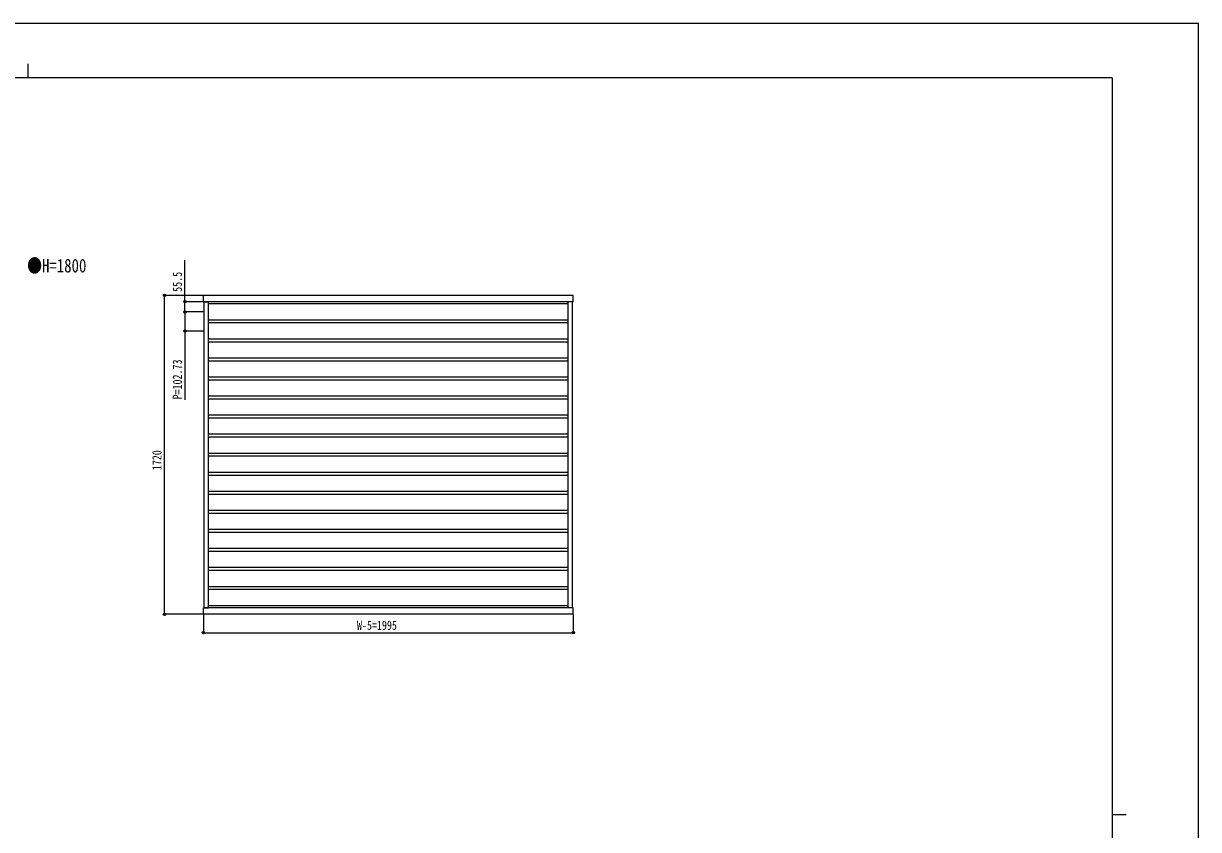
# Model space of a CAD drawing. Units: millimetres, scale not verified. Extents: x -6308 to 6308, y -4455 to 4455.
# Drawn here: x -32 to 6308, y 107 to 4455 of the extents above; entities that cross this region are included whole.
import ezdxf
from ezdxf.enums import TextEntityAlignment as Align

# ---------------------------------------------------------------- set-up
doc = ezdxf.new("R2010")
doc.units = ezdxf.units.MM
doc.header["$LTSCALE"] = 15
for name, color, linetype in [('0-1_USER1', 3, 'Continuous'), ('0-3_YKK_A1', 4, 'Continuous'), ('0-4_YKK_D', 6, 'Continuous'), ('0-5_YKK_ZWAK', 7, 'Continuous')]:
    doc.layers.add(name, color=color, linetype=linetype)
doc.styles.add('ＭＳ ゴシック', font='')
doc.styles.get('ＭＳ ゴシック').set_extended_font_data('MS Gothic')

msp = doc.modelspace()

# ---------------------------------------------------------------- linework, layer by layer
at = {"layer": '0-3_YKK_A1'}
for p, q in [((2934.09, 2988.25), (939.09, 2988.25)), ((939.09, 2954.25), (939.09, 2988.25)), ((2934.09, 2954.25), (2934.09, 2988.25)), ((2934.09, 2954.25), (939.09, 2954.25)), ((942.59, 1302.75), (942.59, 2953.75)), ((942.59, 2953.75), (966.09, 2953.75)), ((944.09, 2954.25), (944.09, 2953.75)), ((945.09, 2953.75), (945.09, 2954.25)), ((950.49, 2953.75), (950.49, 2954.25)), ((951.89, 2953.75), (951.89, 2954.25)), ((961.99, 2953.75), (961.99, 2954.25)), ((963.99, 2953.75), (963.99, 2954.25)), ((966.09, 1302.25), (966.09, 2954.25)), ((2907.09, 2942.25), (966.09, 2942.25)), ((2907.09, 1302.25), (2907.09, 2954.25)), ((2930.59, 2953.75), (2907.09, 2953.75)), ((2909.19, 2953.75), (2909.19, 2954.25)), ((2911.19, 2953.75), (2911.19, 2954.25)), ((2921.29, 2953.75), (2921.29, 2954.25)), ((2922.69, 2953.75), (2922.69, 2954.25)), ((2928.09, 2953.75), (2928.09, 2954.25)), ((2929.09, 2954.25), (2929.09, 2953.75)), ((2930.59, 1302.75), (2930.59, 2953.75)), ((2907.09, 2855.25), (966.09, 2855.25)), ((2907.09, 2839.52), (966.09, 2839.52)), ((2907.09, 2752.52), (966.09, 2752.52)), ((2907.09, 2736.79), (966.09, 2736.79)), ((2907.09, 2649.79), (966.09, 2649.79)), ((2907.09, 2634.06), (966.09, 2634.06)), ((2907.09, 2547.06), (966.09, 2547.06)), ((2907.09, 2531.33), (966.09, 2531.33)), ((2907.09, 2444.33), (966.09, 2444.33)), ((2907.09, 2428.6), (966.09, 2428.6)), ((2907.09, 2341.6), (966.09, 2341.6)), ((2907.09, 2325.87), (966.09, 2325.87)), ((2907.09, 2238.87), (966.09, 2238.87)), ((2907.09, 2223.14), (966.09, 2223.14)), ((2907.09, 2136.14), (966.09, 2136.14)), ((2907.09, 2120.36), (966.09, 2120.36)), ((2907.09, 2033.36), (966.09, 2033.36)), ((2907.09, 2017.63), (966.09, 2017.63)), ((2907.09, 1930.63), (966.09, 1930.63)), ((2907.09, 1914.9), (966.09, 1914.9)), ((2907.09, 1827.9), (966.09, 1827.9)), ((2907.09, 1812.17), (966.09, 1812.17)), ((2907.09, 1725.17), (966.09, 1725.17)), ((2907.09, 1709.44), (966.09, 1709.44)), ((2907.09, 1622.44), (966.09, 1622.44)), ((2907.09, 1606.71), (966.09, 1606.71)), ((2907.09, 1519.71), (966.09, 1519.71)), ((2907.09, 1503.98), (966.09, 1503.98)), ((2907.09, 1416.98), (966.09, 1416.98)), ((2907.09, 1401.25), (966.09, 1401.25)), ((2934.09, 1302.25), (939.09, 1302.25)), ((939.09, 1268.25), (939.09, 1302.25)), ((2934.09, 1268.25), (939.09, 1268.25)), ((942.59, 1302.75), (966.09, 1302.75)), ((944.09, 1302.75), (944.09, 1302.25)), ((945.09, 1302.75), (945.09, 1302.25)), ((950.49, 1302.75), (950.49, 1302.25)), ((951.89, 1302.75), (951.89, 1302.25)), ((961.99, 1302.75), (961.99, 1302.25)), ((963.99, 1302.75), (963.99, 1302.25)), ((2907.09, 1314.25), (966.09, 1314.25)), ((2930.59, 1302.75), (2907.09, 1302.75)), ((2909.19, 1302.75), (2909.19, 1302.25)), ((2911.19, 1302.75), (2911.19, 1302.25)), ((2921.29, 1302.75), (2921.29, 1302.25)), ((2922.69, 1302.75), (2922.69, 1302.25)), ((2928.09, 1302.75), (2928.09, 1302.25)), ((2929.09, 1302.75), (2929.09, 1302.25)), ((2934.09, 1268.25), (2934.09, 1302.25))]:
    msp.add_line(p, q, dxfattribs=at)
at = {"layer": '0-4_YKK_D'}
for p, q in [((938.09, 2988.25), (728.09, 2988.25)), ((729.09, 1268.25), (729.09, 2988.25)), ((938.09, 2954.25), (838.09, 2954.25)), ((941.59, 2898.75), (838.09, 2898.75)), ((941.59, 2898.75), (838.09, 2898.75)), ((941.59, 2796.02), (838.09, 2796.02)), ((938.09, 1268.25), (728.09, 1268.25)), ((939.09, 1267.25), (939.09, 1167.25)), ((2934.09, 1267.25), (2934.09, 1167.25)), ((939.09, 1168.25), (2934.09, 1168.25))]:
    msp.add_line(p, q, dxfattribs=at)
for points in [[(839.09, 2898.75), (839.09, 2954.25), (839.09, 3178.28)], [(839.09, 2898.75), (839.09, 2796.02), (839.09, 2425.52)]]:
    msp.add_lwpolyline(points, dxfattribs=at)
for centre in [(729.09, 2988.25), (839.09, 2954.25), (839.09, 2898.75), (839.09, 2898.75), (839.09, 2796.02), (729.09, 1268.25), (939.09, 1168.25), (2934.09, 1168.25)]:
    msp.add_circle(centre, 6.38, dxfattribs=at)
at = {"layer": '0-5_YKK_ZWAK'}
for p, q in [((-7.47, 4237.5), (-7.47, 4162.5)), ((5842.53, 4162.5), (-5857.47, 4162.5)), ((5842.53, 4162.5), (5842.53, -3787.5)), ((5842.53, 187.5), (5917.53, 187.5))]:
    msp.add_line(p, q, dxfattribs=at)
msp.add_lwpolyline([(-6307.5, -4455), (6307.5, -4455), (6307.5, 4455), (-6307.5, 4455)], close=True, dxfattribs=at)

# ---------------------------------------------------------------- texts
at = {"layer": '0-1_USER1', "style": 'ＭＳ ゴシック', "width": 0.8}
msp.add_text('●H=1800', height=73.31, dxfattribs=at).set_placement((-11.82, 3090.1), align=Align.BOTTOM_LEFT)
at = {"layer": '0-4_YKK_D', "style": 'ＭＳ ゴシック', "width": 0.8}
for s, p in [('55.5', (837.59, 3007.58)), ('P=102.73', (837.59, 2427.02)), ('1720', (727.59, 2045.45))]:
    msp.add_text(s, height=49.49, rotation=90, dxfattribs=at).set_placement(p, align=Align.BOTTOM_LEFT)
msp.add_text('W-5=1995', height=49.49, dxfattribs=at).set_placement((1767.39, 1169.25), align=Align.BOTTOM_LEFT)

doc.saveas('drawing.dxf')
